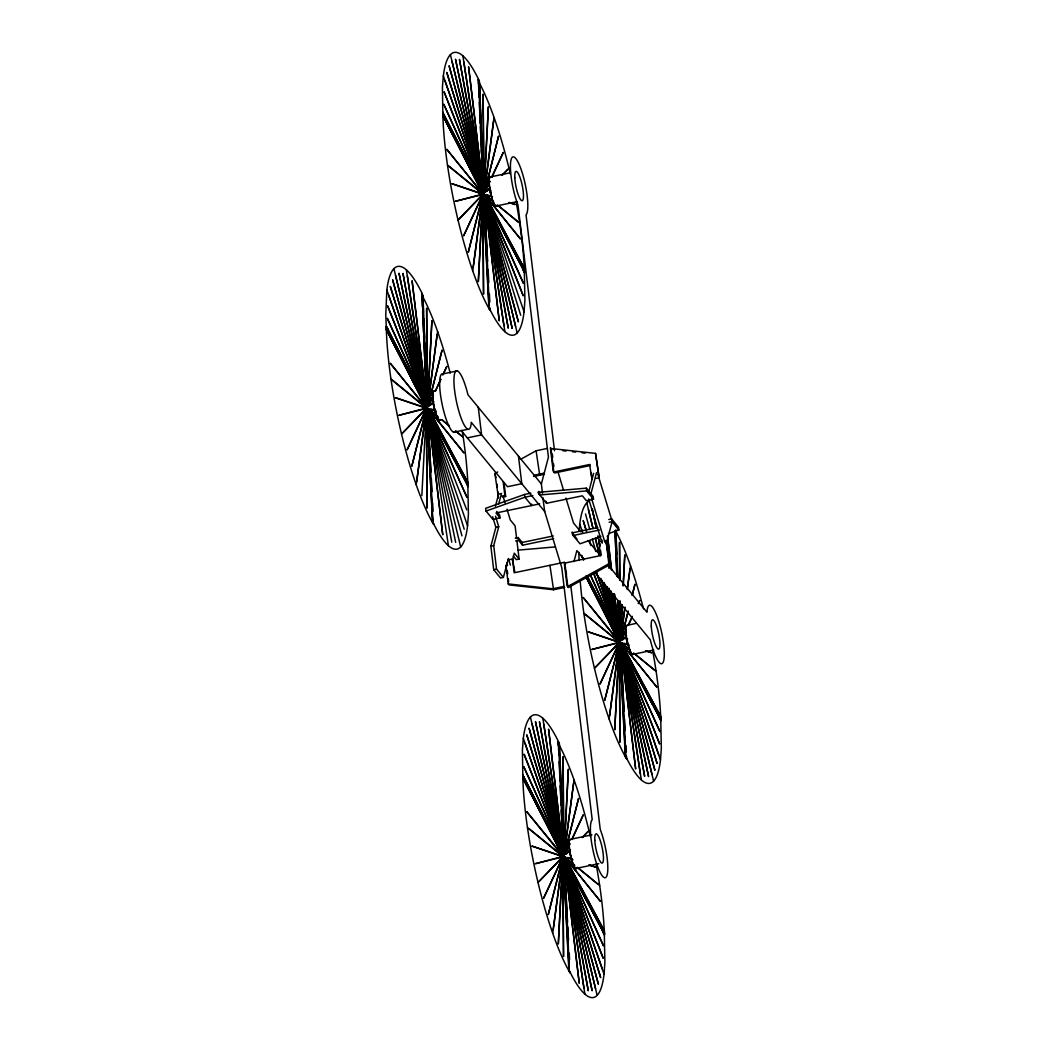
<?xml version="1.0" encoding="UTF-8"?>
<svg xmlns="http://www.w3.org/2000/svg" width="1050" height="1050" viewBox="0 0 1050 1050"><rect width="100%" height="100%" fill="white"/><g stroke="black" fill="none" stroke-linecap="round" stroke-linejoin="round"><path stroke-width="1.5" d="M427.101 405.024L426.628 308.201L427.442 405.602L431.891 320.709L427.613 405.943L437.601 331.537M483.984 192.137L483.118 94.198L483.919 191.599L488.381 106.706L484.089 191.953L494.091 117.534M563.574 853.427L563.102 756.604L563.916 854.004L568.365 769.112L564.086 854.346L574.074 779.94M423.714 407.019L424.082 405.3L424.699 406.022M485.008 196.153L485.1 194.801L524.409 268.616L524.58 271.779L485.074 197.308M524.58 271.779L485.323 197.256M622.283 604.747L620.511 640.133L624.816 607.766M623.254 585.441L624.789 554.886L623.162 585.9M659.544 717.741L621.482 645.488M621.731 645.435L661.001 719.959L621.613 646.695L621.613 643.283L621.548 646.603M421.837 495.626L426.326 410.721L427.048 508.134L426.484 410.786L427.14 411.771M622.138 605.496L620.34 639.778L620.012 600.823M425.644 404.368L386.4 329.897L385.77 314.816L386.846 289.866A134.781 28.809 78.3 0 1 422.087 293.344L426.615 402.032L412.086 280.744L426.471 401.835L406.389 269.889M425.893 404.316L386.466 326.353L386.348 329.503A134.781 28.494 78.3 0 0 432.429 522.454L433.794 524.488L432.679 522.401L426.733 410.734M482.383 190.312L442.706 112.403L442.877 115.854L461.488 150.727M562.117 852.771L522.69 774.808L562.367 852.718M618.791 638.492L587.344 576.109M428.4 413.726L442.759 534.817L428.295 413.529L432.836 522.204A134.781 28.363 78.2 0 0 467.565 525.788L468.418 514.264L467.867 486.058M504.892 331.695L484.89 199.723L499.236 320.814L484.772 199.526L489.313 308.201A134.781 28.363 78.2 0 0 524.055 311.784L524.908 300.261L524.344 272.055M584.876 994.087L564.874 862.129L579.232 983.22L564.769 861.932L569.31 970.607A134.781 28.363 78.2 0 0 604.039 974.19L604.892 962.666L604.341 934.461M641.301 779.874L621.311 647.903L635.657 768.994L621.193 647.706L625.734 756.394A134.781 28.363 78.2 0 0 660.476 759.964L661.329 748.453L660.765 720.247M462.879 55.886L482.947 187.832L468.576 66.754L483.092 188.029L478.577 79.341A134.781 28.809 78.3 0 0 443.336 75.876L442.417 87.399L442.864 115.539A134.781 28.494 78.3 0 0 488.919 308.464L490.284 310.498L490.153 308.123M430.999 472.027L427.534 412.532M484.549 207.559L483.774 198.581M487.659 261.293L484.024 198.529M542.863 718.292L562.944 850.237L548.559 729.146L563.089 850.421L558.561 741.746A134.781 28.809 78.3 0 0 523.32 738.268L522.401 749.805L522.847 778.116M579.18 531.261L579.744 524.055A134.781 28.809 78.3 0 1 589.194 501.113M567.564 922.071L564.008 860.934M620.878 654.111L620.196 646.761L620.799 647.378L619.631 644.923L625.327 756.643L626.443 758.73L626.574 756.302M624.159 711.112L620.445 646.708M426.864 403.082L424.699 360.111M483.906 190.995L483.499 189.932C485.363 193.449 482.121 186.309 483.092 189.131L482.475 181.808M483.341 189.079L480.362 126.669M563.338 851.484L562.288 834.435M620.327 639.174L619.92 638.111C621.771 641.629 618.529 634.489 619.513 637.324L618.883 629.987M619.762 637.271L619.001 626.692M437.076 334.74L427.77 406.337L442.089 350.044L428.321 405.169M493.566 120.737L484.47 192.688M573.549 783.142L564.244 854.739L578.563 798.446L564.795 853.571M625.012 607.11L620.668 640.513L627.834 612.373M627.283 589.601L630.499 565.714M416.207 484.772L426.142 409.959L411.784 466.252L426.051 409.526L407.098 449.899L425.972 409.08L401.546 434.083M472.684 270.769L482.633 195.956L468.274 252.249L482.541 195.523L463.588 235.909L482.462 195.077L458.023 220.093M552.681 933.174L562.616 858.362L548.258 914.655L562.524 857.929L543.572 898.301L562.446 857.483L538.02 882.486M609.105 718.961L619.041 644.136L604.682 700.429L618.962 643.716L600.009 684.088L618.883 643.269L594.444 668.273M416.732 481.583L426.234 410.353M473.209 267.579L482.724 196.35L478.327 281.623L482.816 196.718L483.538 294.131L482.961 196.783L483.617 197.768M553.206 929.985L562.708 858.756L558.311 944.029L562.8 859.123L563.522 956.537L562.957 859.189L563.614 860.173M609.63 715.759L619.133 644.543L614.749 729.803L619.224 644.91L619.946 742.311L619.382 644.976M627.388 588.341L629.974 568.916M490.888 190.299L490.888 191.454M491.033 193.791L490.862 192.977M483.577 191.021L483.158 182.818M560.201 855.081L560.556 853.703L561.173 854.424M484.811 191.166L498.566 136.054L484.588 192.242M621.219 639.358L628.294 611.008M632.231 595.258L634.988 584.233L632.205 595.179M495.442 506.179L498.632 494.077L501.493 493.474L498.697 504.066M510.379 565.071L508.384 558.508L503.396 577.421L500.535 578.012L493.697 569.717L490.875 546.249L495.863 527.336L492.647 516.771M503.396 577.421L496.558 569.113L493.723 545.659L498.724 526.746L495.508 516.18M512.334 560.503L514.277 553.166L519.12 559.046L516.259 559.65L513.345 556.119M542.496 493.264L541.367 483.945L548.428 457.196L517.991 205.104A29.873 6.339 78.2 0 1 510.825 160.86A29.873 6.339 78.2 0 1 523.136 175.823A29.873 6.339 78.2 0 1 526.024 214.869L554.505 450.699M588.512 492.778L593.644 473.301M590.572 495.167L596.505 472.71M573.956 561.632L576.857 550.62L584.102 559.414M606.244 543.874L611.783 522.913M485.231 191.717L489.917 181.519M491.925 177.148L503.317 152.381L491.833 176.886M428.741 405.72L433.427 395.522M435.435 391.151L440.803 379.496M443.481 373.669L446.827 366.384L442.785 375.034M621.639 639.909L626.338 629.711M628.346 625.341L632.363 616.586M565.215 854.122L569.901 843.924M571.909 839.554L583.301 814.787L571.83 839.291M485.087 191.31L489.812 181.217M428.597 405.3L433.322 395.22M435.356 390.889L440.751 379.352M621.508 639.489L626.233 629.396M628.254 625.078L632.31 616.416M565.071 853.703L569.796 843.622M627.388 638.308L627.388 640.159M633.767 653.31L632.52 654.439L631.536 653.651L628.806 648.086L626.417 638.702L625.551 628.727L626.417 625.459L636.3 623.359M633.662 653.743L632.992 654.504L631.614 653.717M486.885 191.323L490.166 187.871M502.241 175.206L508.948 168.184M430.395 405.326L433.689 401.861M623.293 639.503L626.587 636.051M566.869 853.729L570.163 850.264M587.711 831.849L582.225 837.598L588.932 830.589M459.257 218.833L482.396 194.618L455.333 201.311L482.331 194.171L451.894 183.684L482.291 193.712L447.471 165.165M402.767 432.823L425.906 408.621L398.842 415.314L425.854 408.161L395.417 397.688L425.801 407.715L390.981 379.168M595.665 667.012L618.804 642.81L591.741 649.504L618.752 642.351L588.315 631.864L618.699 641.891L583.879 613.344M539.241 881.226L562.38 857.023L535.316 863.717L562.327 856.564L531.891 846.09L562.275 856.117L527.454 827.571M485.664 192.045L490.074 187.53M502.202 175.101L507.714 169.444M429.174 406.048L433.584 401.533M622.072 640.238L626.482 635.709M565.648 854.451L570.058 849.936M498.514 497.962L494.878 473.524L497.726 471.949M520.459 459.401L536.091 450.778L547.207 448.455M567.643 586.53L608.856 563.771L606.021 540.317L609.656 564.756L568.457 587.501L567.039 585.795L564.217 562.327L514.185 572.775L512.518 558.967L508.239 559.873M530.906 493.146L524.554 494.471L485.704 508.292L486.032 511.061L492.87 519.356L500.01 517.873L499.682 515.104L496.663 511.442M486.032 511.061L524.895 497.227L532.822 495.574M600.902 536.366L579.981 543.808L572.552 534.778L572.211 532.022L573.156 535.513L599.563 530.001M608.383 533.702L618.844 529.974L618.503 527.218L611.678 518.923L608.816 519.514M483.525 182.372L483.892 190.706L479.443 81.638L478.078 79.498M478.223 82.989L479.587 85.129L480.113 102.992M442.837 115.5L482.58 192.727L442.837 115.5L444.111 118.191M510.418 172.751L490.744 176.859A14.936 3.163 78.2 0 0 489.077 180.324L489.72 188.934L492.398 199.907A14.936 3.163 78.2 0 0 497.254 205.564M465.281 157.854L482.265 189.131M442.706 112.403L482.331 189.223L482.212 192.478L482.134 190.365M483.21 196.731L488.919 308.464L490.284 310.498M485.441 198.45L523.517 283.447L485.284 199.172L523.254 295.864L485.297 199.448L524.055 311.784M496.046 206.036L517.23 201.626M493.566 201.954L484.982 194.946L520.472 238.967L485.034 195.339L524.409 268.616M485.034 195.339L523.084 269.483L523.163 266.267L523.11 270.113M422.861 299.171L421.733 296.993L421.837 293.449L422.953 295.641L427.429 404.998M421.588 293.501L422.953 295.641M386.348 329.503L426.09 406.731L386.374 329.543M387.608 331.957L387.726 328.821L387.647 332.207M457.327 370.886L443.048 373.879A29.873 6.339 78.2 0 0 442.194 404.604A29.873 6.339 78.2 0 0 455.254 431.852M426.51 402.229L426.615 403.134L425.919 394.183M426.484 402.609L426.234 402.662A5.394 1.142 78.2 0 1 427.481 404.827M386.216 326.406L425.775 403.134M426.497 402.386L427.639 404.408M426.773 411.272L432.679 522.401M466.764 509.867L428.794 413.175L467.027 497.451L428.886 412.374L468.103 485.783L428.886 412.374M427.652 413.254L426.484 410.786M453.639 432.246L467.933 429.266M467.303 437.876L481.596 434.884L478.262 407.282M466.423 480.322L466.594 483.486L443.192 438.099M468.103 485.783L467.933 482.619L429.306 410.76L441.722 435.225M534.266 475.204L543.69 473.235M539.319 474.718L544.084 473.734M551.788 449.505L550.384 447.786L553.219 471.253L554.623 472.959L590.349 465.504L589.549 464.533L553.822 471.988L550.988 448.521L595.521 453.377L599.156 477.816L596.308 478.406M533.518 476.503L544.491 474.219M502.005 496.086L504.853 495.495L505.667 496.466L502.806 497.07M539.661 503.869L495.994 512.991L500.01 517.873M539.621 493.592L538.204 491.886L538.374 493.264L546.617 503.278L582.343 495.823L586.372 500.706L593.512 499.209L593.184 496.453L586.346 488.158L539.451 492.214L538.847 491.479L539.175 494.248M495.863 527.336L498.724 526.746M515.314 538.164L518.175 537.574L522.191 542.456L522.533 545.212L553.599 538.729M490.875 546.249L493.723 545.659M515.642 540.934L518.503 540.33L522.533 545.212M609.144 522.27L612.006 521.679L618.844 529.974M522.191 542.456L553.258 535.972M572.814 532.744L597.673 527.559M615.759 533.361L614.893 531.116L615.589 547.326M567.853 586.766L564.808 563.062L600.548 555.607L598.881 541.813L601.729 541.209M493.697 569.717L496.558 569.113M563.863 586.451L552.746 588.774L508.213 583.918L505.942 565.149M508.213 583.918L509.014 584.903L553.56 589.746L564.677 587.436M586.491 577.553L618.739 637.403L618.739 640.972L618.844 639.621M587.842 577.618L618.739 637.403M620.537 638.597L618.936 601.335M585.742 576.345L618.988 640.92M621.416 644.346L621.259 643.033L660.831 716.796L661.001 719.959M632.52 654.439L653.704 650.029M629.987 650.134L621.39 643.125L656.88 687.146L621.442 643.532L660.831 716.796M659.492 717.662L659.571 714.446L659.518 718.292M559.335 747.574L558.206 745.395L558.311 741.851L559.427 744.043L563.903 853.401M558.062 741.904L559.427 744.043M626.692 758.678L625.327 756.643A134.781 28.494 78.3 0 1 580.178 580.545M524.081 780.36L524.199 777.223L524.121 780.609M591.924 834.842L570.727 839.252A14.936 3.163 78.2 0 0 569.074 842.717L569.704 851.327L572.381 862.312A14.936 3.163 78.2 0 0 577.238 867.969M562.984 850.631L563.089 851.537L562.603 847.442M562.957 851.012L562.708 851.064A5.394 1.142 78.2 0 1 563.955 853.23M555.909 840.197L562.249 851.537M562.065 851.681L562.209 854.884L562.065 851.681L523.74 766.631L562.065 850.881L524.068 754.202L562.131 850.605L523.32 738.268M562.971 850.789L564.113 852.81M522.69 774.808L522.821 777.906L562.564 855.133L526.719 811.663L562.236 855.684L529.003 828.634M563.246 859.674L568.903 970.856L570.019 972.943L569.153 970.804L563.207 859.136M565.11 860.829L604.577 934.185L565.005 860.633L603.501 945.853L565.268 861.578L603.238 958.269L565.281 861.853L604.039 974.19M576.03 868.442L598.736 863.704M604.577 934.185L604.406 931.022L565.779 859.163M579.666 886.502L603.067 931.888L603.146 928.672L603.094 932.518M569.153 970.804L568.903 970.856A134.781 28.494 78.3 0 1 522.821 777.906L562.38 854.634M593.512 499.209L586.674 490.914L539.779 494.97L539.451 492.214M518.188 550.121L555.384 546.906M562.918 450.712L566.107 451.067M572.473 451.749L575.649 452.104M582.015 452.799L585.191 453.141M627.546 625.524C624.067 625.774 626.01 632.284 625.839 634.751M616.901 640.539L616.704 642.403M616.888 641.668L616.796 642.692M486.413 195.011L492.476 197.019M509.132 202.558L515.196 204.566L509.119 202.466M429.923 409.014L434.477 410.524M622.834 643.204L628.884 645.212M566.396 857.417L572.46 859.425M486.321 194.591L492.398 196.691M431.353 409.119L435.921 410.694M624.251 643.309L628.819 644.871M567.827 857.522L572.381 859.097M497.254 204.96L519.684 223.073M461.646 436.012L455.49 430.92L463.194 437.062M633.675 653.153L656.092 671.252M577.238 867.366L599.668 885.465M627.362 642.062L627.388 641.497M620.143 639.962L620.747 643.926L620.983 643.046M449.019 166.228L482.252 193.279L446.736 149.257L482.226 192.859L446.276 122.246M392.529 380.231L425.762 407.282L390.246 363.261L425.736 406.862L389.799 336.249M585.428 614.408L618.66 641.458L583.144 597.45L618.555 640.461M438.309 416.955L428.492 408.936L463.982 452.957L428.544 409.342M441.998 419.974L449.361 425.985M574.783 865.358L564.966 857.338L600.456 901.359L565.018 857.745M484.903 194.512L493.513 201.639M498.435 205.708L518.136 222.009M428.413 408.516L437.023 415.642M441.958 419.711L449.334 425.827M621.311 642.692L629.934 649.819M634.856 653.901L654.544 670.189M564.887 856.918L573.497 864.045M578.432 868.114L598.119 884.415M569.271 847.914L569.415 849.03M617.374 639.778L616.757 641.156L617.859 645.146M599.156 477.816L595.521 453.377M598.881 541.813L600.049 545.856M539.726 475.217L536.091 450.778M608.856 563.771L609.656 564.756M541.367 483.945L467.933 394.734A29.873 6.339 78.2 0 0 454.913 372.658A29.873 6.339 78.2 0 0 460.018 414.947A29.873 6.339 78.2 0 0 471.266 422.336L544.701 511.547L561.763 567.604L592.2 819.696A29.873 6.339 78.2 0 0 595.087 858.742A29.873 6.339 78.2 0 0 607.412 873.705A29.873 6.339 78.2 0 0 600.246 829.461L570.78 585.493M580.768 531.812L573.523 523.018L565.95 498.107M588.013 540.606L600.416 555.686M607.661 564.48L646.971 612.229A29.873 6.339 78.2 0 1 658.206 619.618A29.873 6.339 78.2 0 1 663.311 661.907A29.873 6.339 78.2 0 1 650.291 639.817L594.444 571.974M542.837 497.503L544.701 511.547M572.985 534.122L577.001 539.018M461.108 430.342L507.504 486.701L521.798 483.722L518.464 456.12M494.878 473.524L496.059 477.632M564.217 562.327L565.622 564.047M553.56 589.746L549.924 565.32M512.518 558.967L514.815 572.211M630.433 651.919L631.536 653.651M428.794 409.29L467.933 482.619M554.4 837.349L522.874 778.299L522.939 774.756M565.268 857.692L604.406 931.022M482.987 189.486L482.79 189.105A5.394 1.142 78.2 0 0 481.701 189.486A4.725 0.998 78.2 0 0 481.438 189.394M481.451 196.967L480.441 193.712M630.42 651.853L626.456 638.846M479.443 81.638L478.327 79.446L479.102 97.519M585.992 576.293L618.804 640.408M523.176 270.244L524.436 272.711A134.781 28.678 78.1 0 0 516.141 201.836M621.442 643.532L630.958 662.222M632.428 665.096L639.017 678.038M640.474 680.912L652.929 705.351M659.597 718.423L660.857 720.891A134.781 28.678 78.1 0 0 652.549 650.016M586.359 577.631L618.647 641.051M466.686 484.247L467.946 486.701A134.781 28.678 78.1 0 0 462.276 431.064M565.753 859.189L578.196 883.628M603.159 932.649L604.419 935.104A134.781 28.678 78.1 0 0 596.124 864.242M526.273 784.652L562.209 855.264L562.157 853.899M583.524 559.808L581.516 555.371L583.524 559.873M590.258 574.586L618.489 636.668L593.552 573.221M621.613 646.695L659.925 731.627L621.692 647.364L659.663 744.043L621.705 647.627L660.476 759.964M482.016 189.184L443.756 104.239L482.081 188.488L444.071 91.796L482.134 188.199L443.336 75.876M590.231 574.77L618.424 637.363M425.526 403.187L387.266 318.242L425.591 402.478L387.594 305.799L425.657 402.202L386.846 289.866M524.317 271.779L524.16 268.669M660.726 719.959L660.581 716.848M482.961 196.783L483.367 197.82M480.546 193.633L480.782 195.444L480.349 194.486M593.578 573.116L618.555 636.379L596.321 572.132M619.631 644.923L620.038 645.947M616.901 643.178L617.046 642.023M426.707 403.869L427.494 406.14M423.99 408.988L424.148 407.833M424.738 410.537L423.924 408.752M563.181 852.272L563.968 854.543M562.957 859.189L563.364 860.226M483.748 189.879L484.155 190.942M620.169 638.059L620.576 639.122M427.271 403.883L427.678 404.946M563.745 852.285L564.152 853.348M621.692 643.479L621.666 644.293M445.082 81.126L482.212 187.963L446.762 72.397L482.317 187.793L449.098 65.756L482.423 187.674L450.411 54.653M581.503 529.305L582.579 532.403L579.744 524.055M596.571 572.67L618.634 636.156L600.902 578.366M388.605 295.129L425.736 401.966L390.285 286.401L425.827 401.796L392.608 279.759L425.933 401.678L393.921 268.656M525.079 743.531L562.209 850.369L526.759 734.803L562.301 850.198L529.082 728.162L562.406 850.08L530.394 717.058M658.717 754.714L621.705 647.85L657.103 763.429L621.679 648.008L651.984 774.454M428.807 413.451L467.565 525.788M602.293 968.927L565.268 862.063L600.679 977.642L565.241 862.221L598.421 984.27L565.202 862.326L592.148 990.78L565.071 862.352L583.905 988.037M484.194 192.819C482.541 188.908 483.945 198.004 484.575 194.854A5.394 1.142 78.2 0 1 483.656 198.607A5.394 1.142 78.2 0 1 481.648 190.391M620.012 639.148L620.393 640.316M590.861 545.528L589.431 540.855L590.363 544.005M601.44 579.836L618.726 635.972M480.414 194.749L481.241 196.402L481.097 193.699M616.822 642.928L617.649 644.582L617.505 641.878M424.502 409.946L423.951 407.715M560.621 856.236L561.212 858.939L560.398 857.154M485.284 199.657L520.695 315.249M428.794 413.661L464.205 529.239M597.857 474.351L611.704 519.842M591.531 498.304L604.905 542.233M588.669 498.908L602.044 542.837M557.891 471.634L563.574 490.324M503.239 496.847L505.116 503.016M506.992 509.197L510.287 519.999L515.104 525.853L516.639 538.506M506.73 563.036L507.531 565.661M440.764 419.567A14.936 3.163 78.2 0 1 435.908 413.91L433.453 404.303L432.6 394.314A14.936 3.163 78.2 0 1 434.254 390.849M585.506 513.949L589.785 529.581M592.318 538.978L595.757 551.46M604.249 582.776L618.831 635.854L607.058 586.911M485.258 199.828L518.424 321.864L485.218 199.92L515.563 326.274M428.781 413.818L461.947 535.867M564.322 855.737C562.708 850.618 563.692 860.317 564.559 857.259M427.849 407.334C426.261 402.308 427.219 411.889 428.085 408.857M490.822 194.368L491.728 197.754A14.936 3.163 78.2 0 0 496.847 205.839M570.806 856.761L571.725 860.16A14.936 3.163 78.2 0 0 576.831 868.245M434.333 408.358L435.251 411.758A14.936 3.163 78.2 0 0 440.357 419.842M560.332 856.892L560.766 857.85L560.424 856.117M424.016 409.027L423.78 407.964M588.433 509.526L593.014 528.465M607.123 586.871L618.962 635.801L609.026 588.249M452.012 61.346L482.541 187.622L455.49 59.22L482.672 187.635L459.454 59.417L482.803 187.701L463.851 61.937M532.009 723.752L562.524 850.028L535.487 721.612L562.656 850.028L539.451 721.822L562.8 850.106L543.834 724.342M395.535 275.349L426.051 401.625L399.013 273.21L426.182 401.625L402.977 273.42L426.326 401.704L407.361 275.94M586.832 502.845L592.988 528.478M653.599 781.134L621.574 648.152L648.572 776.567L621.495 648.126L644.661 776.357L621.403 648.047L640.329 773.811M517.178 332.955L485.166 199.973L508.252 328.164L484.995 199.868L503.921 325.631M595.56 988.667L565.202 862.326L597.161 995.361M434.227 407.925L432.797 399.512M460.688 546.958L428.728 413.923L455.674 542.378M596.269 528.006L592.239 508.988L596.308 528.268M597.949 535.933L599.957 545.449M597.988 536.288L600.023 545.921M609.158 589.26L618.962 635.801M490.704 193.922L489.287 185.522M570.701 856.328L569.363 848.964M480.244 193.738L480.375 194.499M626.404 638.597L625.905 635.276M601.676 539.648L602.293 542.876M610.956 590.94L619.224 635.88L612.898 593.959M451.762 542.168L428.597 413.949L448.402 545.685M608.593 565.005L609.079 568.234L608.528 564.939M613.003 594.051L619.369 636.011L614.381 594.038M485.1 194.801L485.258 196.114M611.678 518.923L612.006 521.679M611.572 569.914L607.504 535.959L611.507 569.822M614.473 594.169L619.513 636.208L618.03 600.6M591.268 473.169L592.016 479.299L589.549 464.533M600.6 550.449L601.164 555.056M586.346 488.158L586.674 490.914M552.352 454.191L552.733 457.327M553.481 463.575L553.862 466.699M566.134 571.148L566.501 574.179M546.617 503.278L545.842 501.165L546.013 502.543M531.562 504.144L531.72 505.523L524.895 497.227L524.554 494.471M518.175 537.574L518.503 540.33M517.02 541.669L519.12 559.046M504 482.672L505.667 496.466M503.186 481.688L504.853 495.495M496.821 483.879L497.201 487.016M497.766 491.702L498.133 494.826M507.321 570.819L507.688 573.956M508.266 578.642L508.633 581.766M562.406 853.847L562.564 855.133M482.423 191.441L482.58 192.727M482.173 191.494L482.331 192.78M425.933 405.444L426.09 406.731M425.683 405.497L425.841 406.783M432.758 399.066L432.613 396.126A14.936 3.163 78.2 0 1 433.821 391.125M624.592 719.25L625.209 730.669M625.984 745.329L626.338 751.853M618.975 619.592L619.408 627.742M619.579 630.997L619.92 637.521L619.972 630.945M621.666 668.784L622.099 676.935M619.671 645.461L625.577 756.591M569.231 847.468L569.087 844.528A14.936 3.163 78.2 0 1 570.294 839.528M567.827 926.953L568.523 939.999M569.218 953.033L569.559 959.556M564.283 865.069L564.454 868.337M564.887 876.487L565.241 882.997M562.275 828.936L562.629 835.446M563.233 846.851L563.587 853.361M489.248 185.062L489.09 182.123A14.936 3.163 78.2 0 1 491.203 177.358M488.092 269.443L488.788 282.476M489.392 293.895L489.825 302.046M481.425 150.242L481.596 153.497M482.462 169.785L482.816 176.295M485.166 218.964L485.599 227.115M483.262 197.269L489.169 308.411M431.353 478.551L432.049 491.597M432.652 503.002L433.086 511.153M425.814 380.533L426.064 385.416M426.497 393.553L427.114 404.959M427.809 416.666L427.98 419.934M428.413 428.085L428.676 432.967M615.851 529.817L617.886 577.041M615.825 534.975L616.665 554.413M616.875 559.283L617.636 577.093M618.962 607.871L619.802 627.309M620.012 632.166L620.288 638.649M615.799 552.182L616.704 573.234M617.951 602.398L618.857 623.451M559.178 744.096L559.952 762.156M560.162 767.012L561.002 786.45M561.212 791.319L562.052 810.758M562.262 815.614L563.089 835.052M563.299 839.908L563.863 852.862M558.311 741.851L558.876 755.055M559.164 761.539L559.991 780.977M560.201 785.833L561.041 805.271M561.251 810.141L562.157 831.193M562.039 834.487L562.249 839.344M480.388 109.476L481.228 128.914M481.438 133.77L482.265 153.208M482.475 158.064L483.315 177.502M479.312 102.375L480.217 123.441M482.121 173.696L482.331 178.566M442.956 112.35L443.087 115.447M422.704 295.693L423.413 312.139M423.688 318.609L424.528 338.048M424.738 342.917L425.578 362.355M425.788 367.211L426.615 386.649M426.825 391.506L427.389 404.46M421.837 293.449L422.402 306.652M422.612 311.522L423.517 332.574M423.662 335.816L424.567 356.869M386.466 326.353L386.597 329.451M615.143 531.011L617.019 576.332M578.812 552.274L579.141 560.451M619.841 579.718L619.526 542.391L619.723 580.112M619.828 601.427L619.959 627.664M482.344 197.951A3.938 0.84 78.2 0 1 480.651 192.465M483.131 198.568A4.725 0.998 78.2 0 1 481.11 191.993M478.354 81.099A134.781 28.678 78.1 0 1 510.379 174.234M485.31 194.709A5.394 1.142 78.2 0 1 484.654 198.778A5.394 1.142 78.2 0 1 482.501 191.809A5.394 1.142 78.2 0 1 483.538 188.948L483.945 189.709A5.394 1.142 78.2 0 1 484.733 191.979M491.912 197.177A5.736 1.221 78.2 0 1 489.838 187.464M482.79 188.593A5.394 1.142 78.2 0 1 483.971 190.824M562.327 860.357A3.938 0.84 78.2 0 1 560.936 856.839A3.938 0.84 78.2 0 1 560.726 852.915M563.404 861.053A4.725 0.998 78.2 0 1 561.461 856.747A4.725 0.998 78.2 0 1 561.422 851.799M564.021 861.446A5.394 1.142 78.2 0 1 561.763 854.582A5.394 1.142 78.2 0 1 562.774 851.511M564.729 860.646A5.394 1.142 78.2 0 1 564.336 861.525M559.02 744.752A134.781 28.678 78.1 0 1 590.376 836.64M565.294 857.115A5.394 1.142 78.2 0 1 564.637 861.184A5.394 1.142 78.2 0 1 562.485 854.214A5.394 1.142 78.2 0 1 563.522 851.353L563.929 852.114A5.394 1.142 78.2 0 1 564.716 854.385M572.893 859.871A5.736 1.221 78.2 0 1 570.819 857.036A5.736 1.221 78.2 0 1 569.822 849.87M621.141 644.359A5.394 1.142 78.2 0 1 620.064 646.787M619.658 646.026A5.394 1.142 78.2 0 1 618.122 639.726M618.109 637.665A5.394 1.142 78.2 0 1 619.198 637.298M616.127 531.812A134.781 28.678 78.1 0 1 643.492 608.869M619.224 646.367A4.725 0.998 78.2 0 1 618.174 643.716M617.886 642.534A4.725 0.998 78.2 0 1 617.636 637.822M620.183 646.052A4.725 0.998 78.2 0 1 620.051 646.59M618.188 645.264A3.938 0.84 78.2 0 1 617.059 640.658M617.019 639.817A3.938 0.84 78.2 0 1 617.846 638.872M621.731 642.889A5.394 1.142 78.2 0 1 621.075 646.957A5.394 1.142 78.2 0 1 618.923 639.988A5.394 1.142 78.2 0 1 619.946 637.14L620.353 637.901A5.394 1.142 78.2 0 1 621.141 640.159M628.32 645.369A5.736 1.221 78.2 0 1 626.246 635.657M619.198 636.773A5.394 1.142 78.2 0 1 620.393 639.004M425.854 411.954A3.938 0.84 78.2 0 1 424.279 407.426M424.161 406.468A3.938 0.84 78.2 0 1 424.148 404.959M426.93 412.65A4.725 0.998 78.2 0 1 424.988 408.345M424.764 407.137A4.725 0.998 78.2 0 1 424.948 403.397M426.759 411.849A5.394 1.142 78.2 0 1 425.184 404.946A5.394 1.142 78.2 0 1 426.3 403.108M428.256 412.243A5.394 1.142 78.2 0 1 427.862 413.123M422.546 296.349A134.781 28.678 78.1 0 1 450.214 373.196M428.82 408.712A5.394 1.142 78.2 0 1 428.164 412.781A5.394 1.142 78.2 0 1 426.011 405.812A5.394 1.142 78.2 0 1 427.048 402.951L427.455 403.712A5.394 1.142 78.2 0 1 428.242 405.983M436.17 411.744A5.736 1.221 78.2 0 1 434.149 407.951A5.736 1.221 78.2 0 1 433.348 401.467M426.773 408.502L427.035 409.461L426.786 408.463M483.262 194.499L483.525 195.471L483.262 194.499M563.246 856.905L563.509 857.863L563.299 856.853M619.671 642.692L619.933 643.65L619.723 642.639M639.726 600.561L638.387 603.474L639.726 600.561M444.216 114.818L444.098 117.954L444.216 114.818M485.205 195.09L485.126 198.424L485.205 195.09M483.223 197.032L484.378 199.198L483.223 197.032M425.841 403.226L425.736 406.481L425.841 403.226M563.22 859.438L564.375 861.604L563.22 859.438M651.604 652.746L645.553 650.738L651.604 652.746M595.179 866.972L589.116 864.951L595.179 866.972M586.543 531.497L583.183 520.577L586.53 531.51M654.846 770.044L621.679 648.008L654.846 770.044M599.497 555.306L595.298 537.941L599.458 555.319M512.151 328.387L485.087 199.946L512.151 328.387M588.236 990.57L565.071 862.352L588.236 990.57M651.276 626.194A14.936 3.163 78.2 0 0 658.245 649.071A14.936 3.163 78.2 0 0 657.261 628.176A14.936 3.163 78.2 0 0 651.276 626.194M514.802 177.791A14.936 3.163 78.2 0 0 521.771 200.668A14.936 3.163 78.2 0 0 520.787 179.773A14.936 3.163 78.2 0 0 514.802 177.791M594.799 840.197A14.936 3.163 78.2 0 0 601.755 863.074A14.936 3.163 78.2 0 0 600.771 842.179A14.936 3.163 78.2 0 0 594.799 840.197"/></g></svg>
